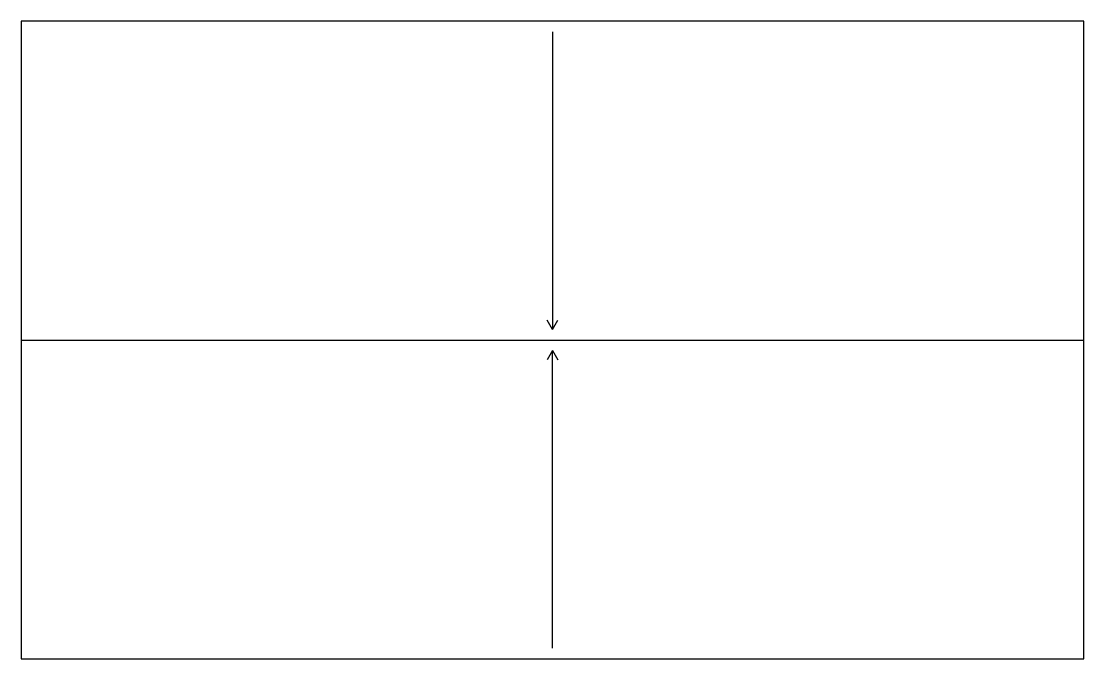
# Model space of a CAD drawing. Extents: x 0 to 1000, y 0 to 600.
import ezdxf

# ---------------------------------------------------------------- set-up
doc = ezdxf.new("R2010")
doc.units = 0

msp = doc.modelspace()

# ---------------------------------------------------------------- linework, layer by layer
for p, q in [((1000, 600), (0, 600)), ((0, 600), (0, 0)), ((1000, 0), (1000, 600)), ((500, 590), (500, 310)), ((500, 310), (495, 318.7)), ((500, 310), (505, 318.7)), ((0, 300), (1000, 300)), ((500, 290), (495, 281.3)), ((500, 10), (500, 290)), ((500, 290), (505, 281.3)), ((0, 0), (1000, 0))]:
    msp.add_line(p, q)

doc.saveas('drawing.dxf')
